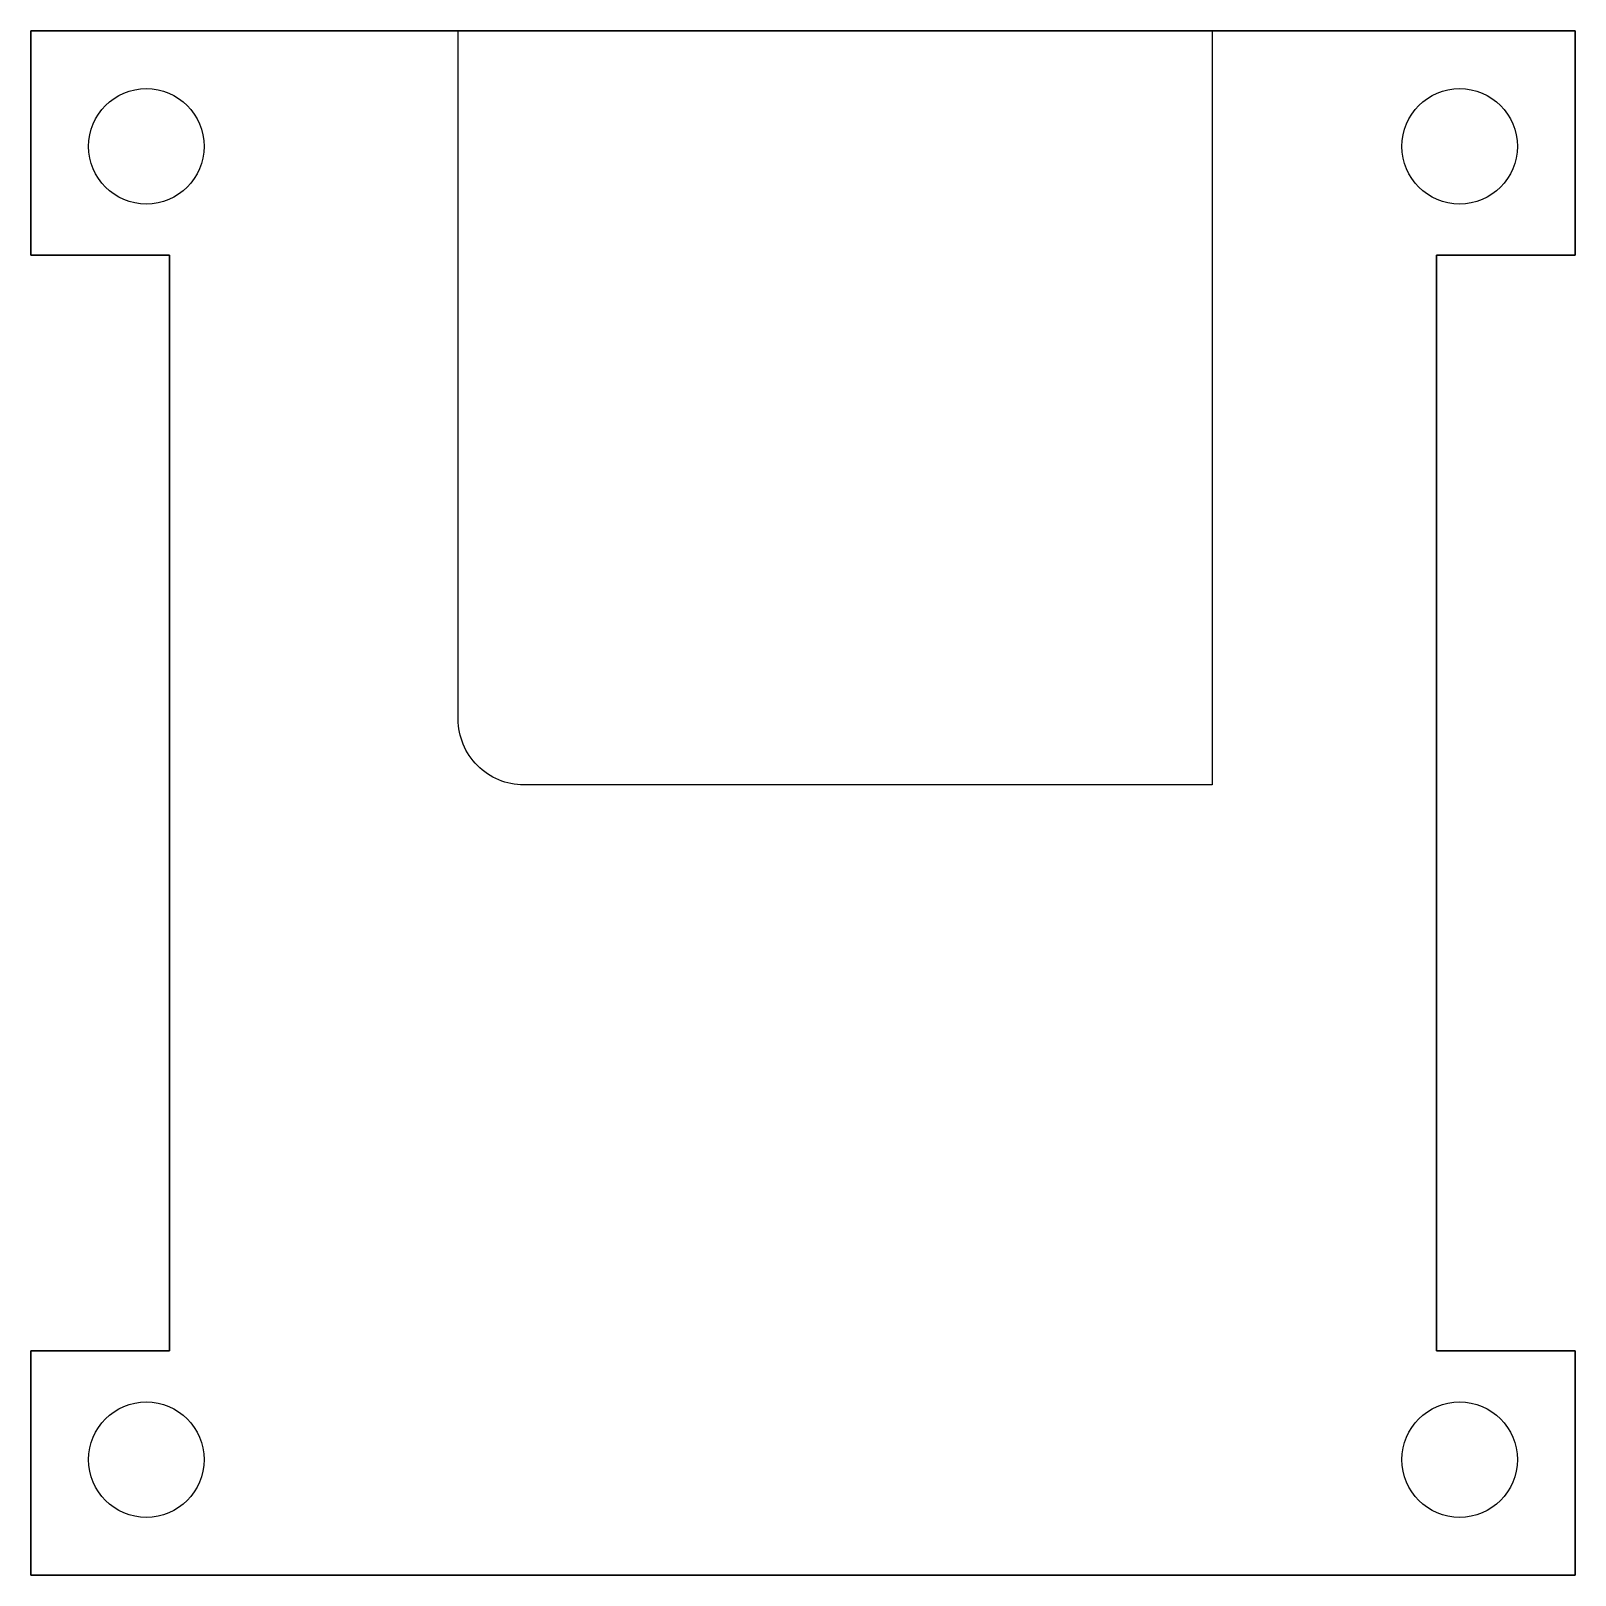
# Model space of a CAD drawing. Header units: millimetres. Extents: x -46.8 to 0, y 0 to 46.8.
import ezdxf

# ---------------------------------------------------------------- set-up
doc = ezdxf.new("R2010")
doc.units = ezdxf.units.MM
doc.layers.get('0').update_dxf_attribs({"linetype": 'CONTINUOUS'})

msp = doc.modelspace()

# ---------------------------------------------------------------- linework, layer by layer
for points in [[(-4.2, 6.8), (0, 6.8), (0, 0), (-46.8, 0), (-46.8, 6.8), (-42.6, 6.8), (-42.6, 40), (-46.8, 40), (-46.8, 46.8), (0, 46.8), (0, 40), (-4.2, 40)], [(0, 0), (0, 6.8), (-4.2, 6.8), (-4.2, 40), (0, 40), (0, 46.8), (-46.8, 46.8), (-46.8, 40), (-42.6, 40), (-42.6, 6.8), (-46.8, 6.8), (-46.8, 0)]]:
    msp.add_lwpolyline(points, close=True)
msp.add_lwpolyline([(-11, 23.95), (-31.86, 23.95, -0.414214), (-33.85, 25.94), (-33.85, 46.8), (-11, 46.8)], format="xyb", close=True)
for centre in [(-43.3, 43.3), (-43.3, 43.3), (-3.5, 43.3), (-3.5, 43.3), (-43.3, 3.5), (-43.3, 3.5), (-3.5, 3.5), (-3.5, 3.5)]:
    msp.add_circle(centre, 1.75)

doc.saveas('drawing.dxf')
